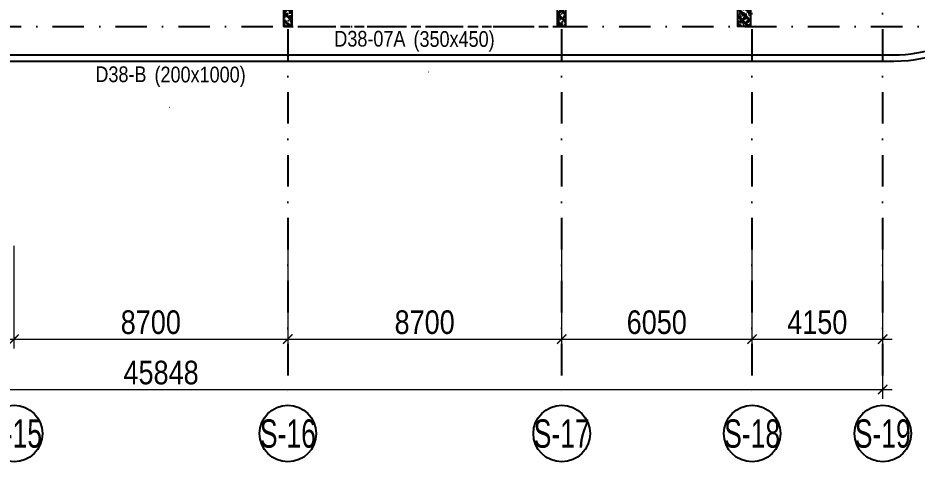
# Model space of a CAD drawing. Header units: millimetres. Extents: x -146681 to 1327256, y -72704 to 46237.
# Drawn here: x 886155 to 914718, y -45899 to -31789 of the extents above; entities that cross this region are included whole.
import ezdxf
from ezdxf.enums import TextEntityAlignment as Align

# ---------------------------------------------------------------- set-up
doc = ezdxf.new("R2010")
doc.units = ezdxf.units.MM
doc.header["$MEASUREMENT"] = 0
doc.linetypes.add('DASHDOT', pattern=[1, 0.5, -0.25, 0, -0.25])
doc.linetypes.add('DASHED', pattern=[4.5, 3, -1.5])
for name, color, linetype in [('AUDIT_I_220807103235-17', 50, 'Continuous'), ('ccu11-Khuat', 9, 'DASHED'), ('ccu12-Text', 31, 'Continuous'), ('KT-Dim', 8, 'Continuous'), ('KT-Luoi truc South Tower', 8, 'DASHDOT'), ('ST_MBDV Cot vach 220805$0$AUDIT_I_220805193045-5', 6, 'Continuous'), ('Xref_ST_MBDV Cot vach 30.7.2022|Xref_ST_MBDV Cot vach 30.7.2022|Xref_ST_MBDV Cot vach 30.7.2022|Xref_ST_MBDV Cot vach 30.7.2022|A-GRID-SYM', 50, 'Continuous')]:
    doc.layers.add(name, color=color, linetype=linetype)
doc.layers.add('ccu12-Tencaukien', color=9, linetype='Continuous', lineweight=15)
doc.layers.add('KT-Kich thuoc', color=159, linetype='Continuous', lineweight=18)
doc.styles.add('Arial Narrow', font='ARIALN.TTF')
doc.styles.add('HBA-Text', font='GOTHIC.TTF')
doc.dimstyles.new('CCU_1-300', dxfattribs={"dimscale": 300, "dimtxt": 2.5, "dimasz": 1, "dimexe": 1, "dimexo": 2, "dimgap": 0.5, "dimtad": 1, "dimdec": 0, "dimdsep": 46, "dimtxsty": 'Arial Narrow', "dimblk": 'ARCHTICK', "dimcen": -1, "dimdle": 1, "dimclrd": 256, "dimclre": 256, "dimclrt": 3, "dimadec": 0, "dimazin": 2, "dimtfac": 0.1, "dimtdec": 0, "dimtix": 1, "dimtmove": 2, "dimatfit": 1, "dimfxl": 1, "dimtvp": 0.833333, "dimtolj": 1, "dimtzin": 12, "dimarcsym": 0})

# ---------------------------------------------------------------- blocks, each defined once
blk = doc.blocks.new('_ArchTick')
at = {"color": 0, "const_width": 0.15}
blk.add_lwpolyline([(-0.5, -0.5), (0.5, 0.5)], dxfattribs=at)
blk = doc.blocks.new('*D476')
at = {"layer": 'Defpoints', "color": 0, "transparency": 16777216}
for p in [(-52171, 1204), (-6323, 1204), (-6323, -3959)]:
    blk.add_point(p, dxfattribs=at)
at = {"layer": 'KT-Kich thuoc', "lineweight": -2, "transparency": 16777216}
for p, q in [((-52171, 604), (-52171, -4259)), ((-6323, 604), (-6323, -4259)), ((-52471, -3959), (-6023, -3959))]:
    blk.add_line(p, q, dxfattribs=at)
at = {"layer": 'KT-Kich thuoc', "lineweight": -2, "transparency": 16777216, "xscale": 300, "yscale": 300, "zscale": 300, "rotation": 180}
blk.add_blockref('_ArchTick', (-52171, -3959), dxfattribs=at)
at = {"layer": 'KT-Kich thuoc', "lineweight": -2, "transparency": 16777216, "xscale": 300, "yscale": 300, "zscale": 300}
blk.add_blockref('_ArchTick', (-6323, -3959), dxfattribs=at)
at = {"layer": 'KT-Kich thuoc', "color": 3, "transparency": 16777216, "insert": (-29247, -3426), "char_height": 750, "attachment_point": 5, "style": 'Arial Narrow'}
blk.add_mtext('\\A1;45848', dxfattribs=at)
blk = doc.blocks.new('*D461')
at = {"layer": 'Defpoints', "color": 0, "transparency": 16777216}
for p in [(-39723, 1204), (-33923, 1204), (-33923, -2359)]:
    blk.add_point(p, dxfattribs=at)
at = {"layer": 'KT-Kich thuoc', "lineweight": -2, "transparency": 16777216}
for p, q in [((-39723, 604), (-39723, -2659)), ((-33923, 604), (-33923, -2659)), ((-40023, -2359), (-33623, -2359))]:
    blk.add_line(p, q, dxfattribs=at)
at = {"layer": 'KT-Kich thuoc', "lineweight": -2, "transparency": 16777216, "xscale": 300, "yscale": 300, "zscale": 300, "rotation": 180}
blk.add_blockref('_ArchTick', (-39723, -2359), dxfattribs=at)
at = {"layer": 'KT-Kich thuoc', "lineweight": -2, "transparency": 16777216, "xscale": 300, "yscale": 300, "zscale": 300}
blk.add_blockref('_ArchTick', (-33923, -2359), dxfattribs=at)
at = {"layer": 'KT-Kich thuoc', "color": 3, "transparency": 16777216, "insert": (-36823, -1826), "char_height": 750, "attachment_point": 5, "style": 'Arial Narrow'}
blk.add_mtext('\\A1;5800', dxfattribs=at)
blk = doc.blocks.new('*D462')
at = {"layer": 'Defpoints', "color": 0, "transparency": 16777216}
for p in [(-33923, 1204), (-25223, 1204), (-25223, -2359)]:
    blk.add_point(p, dxfattribs=at)
at = {"layer": 'KT-Kich thuoc', "lineweight": -2, "transparency": 16777216}
for p, q in [((-33923, 604), (-33923, -2659)), ((-25223, 604), (-25223, -2659)), ((-34223, -2359), (-24923, -2359))]:
    blk.add_line(p, q, dxfattribs=at)
at = {"layer": 'KT-Kich thuoc', "lineweight": -2, "transparency": 16777216, "xscale": 300, "yscale": 300, "zscale": 300, "rotation": 180}
blk.add_blockref('_ArchTick', (-33923, -2359), dxfattribs=at)
at = {"layer": 'KT-Kich thuoc', "lineweight": -2, "transparency": 16777216, "xscale": 300, "yscale": 300, "zscale": 300}
blk.add_blockref('_ArchTick', (-25223, -2359), dxfattribs=at)
at = {"layer": 'KT-Kich thuoc', "color": 3, "transparency": 16777216, "insert": (-29573, -1826), "char_height": 750, "attachment_point": 5, "style": 'Arial Narrow'}
blk.add_mtext('\\A1;8700', dxfattribs=at)
blk = doc.blocks.new('*D463')
at = {"layer": 'Defpoints', "color": 0, "transparency": 16777216}
for p in [(-25223, 1204), (-16523, 1204), (-16523, -2359)]:
    blk.add_point(p, dxfattribs=at)
at = {"layer": 'KT-Kich thuoc', "lineweight": -2, "transparency": 16777216}
for p, q in [((-25223, 604), (-25223, -2659)), ((-16523, 604), (-16523, -2659)), ((-25523, -2359), (-16223, -2359))]:
    blk.add_line(p, q, dxfattribs=at)
at = {"layer": 'KT-Kich thuoc', "lineweight": -2, "transparency": 16777216, "xscale": 300, "yscale": 300, "zscale": 300, "rotation": 180}
blk.add_blockref('_ArchTick', (-25223, -2359), dxfattribs=at)
at = {"layer": 'KT-Kich thuoc', "lineweight": -2, "transparency": 16777216, "xscale": 300, "yscale": 300, "zscale": 300}
blk.add_blockref('_ArchTick', (-16523, -2359), dxfattribs=at)
at = {"layer": 'KT-Kich thuoc', "color": 3, "transparency": 16777216, "insert": (-20873, -1826), "char_height": 750, "attachment_point": 5, "style": 'Arial Narrow'}
blk.add_mtext('\\A1;8700', dxfattribs=at)
blk = doc.blocks.new('*D464')
at = {"layer": 'Defpoints', "color": 0, "transparency": 16777216}
for p in [(-16523, 1204), (-10473, 1204), (-10473, -2359)]:
    blk.add_point(p, dxfattribs=at)
at = {"layer": 'KT-Kich thuoc', "lineweight": -2, "transparency": 16777216}
for p, q in [((-16523, 604), (-16523, -2659)), ((-10473, 604), (-10473, -2659)), ((-16823, -2359), (-10173, -2359))]:
    blk.add_line(p, q, dxfattribs=at)
at = {"layer": 'KT-Kich thuoc', "lineweight": -2, "transparency": 16777216, "xscale": 300, "yscale": 300, "zscale": 300, "rotation": 180}
blk.add_blockref('_ArchTick', (-16523, -2359), dxfattribs=at)
at = {"layer": 'KT-Kich thuoc', "lineweight": -2, "transparency": 16777216, "xscale": 300, "yscale": 300, "zscale": 300}
blk.add_blockref('_ArchTick', (-10473, -2359), dxfattribs=at)
at = {"layer": 'KT-Kich thuoc', "color": 3, "transparency": 16777216, "insert": (-13498, -1826), "char_height": 750, "attachment_point": 5, "style": 'Arial Narrow'}
blk.add_mtext('\\A1;6050', dxfattribs=at)
blk = doc.blocks.new('*D465')
at = {"layer": 'Defpoints', "color": 0, "transparency": 16777216}
for p in [(-10473, 1204), (-6323, 1204), (-6323, -2359)]:
    blk.add_point(p, dxfattribs=at)
at = {"layer": 'KT-Kich thuoc', "lineweight": -2, "transparency": 16777216}
for p, q in [((-10473, 604), (-10473, -2659)), ((-6323, 604), (-6323, -2659)), ((-10773, -2359), (-6023, -2359))]:
    blk.add_line(p, q, dxfattribs=at)
at = {"layer": 'KT-Kich thuoc', "lineweight": -2, "transparency": 16777216, "xscale": 300, "yscale": 300, "zscale": 300, "rotation": 180}
blk.add_blockref('_ArchTick', (-10473, -2359), dxfattribs=at)
at = {"layer": 'KT-Kich thuoc', "lineweight": -2, "transparency": 16777216, "xscale": 300, "yscale": 300, "zscale": 300}
blk.add_blockref('_ArchTick', (-6323, -2359), dxfattribs=at)
at = {"layer": 'KT-Kich thuoc', "color": 3, "transparency": 16777216, "insert": (-8398, -1826), "char_height": 750, "attachment_point": 5, "style": 'Arial Narrow'}
blk.add_mtext('\\A1;4150', dxfattribs=at)
blk = doc.blocks.new('GRID-SYM-flat-73')
at = {"layer": 'Xref_ST_MBDV Cot vach 30.7.2022|Xref_ST_MBDV Cot vach 30.7.2022|Xref_ST_MBDV Cot vach 30.7.2022|Xref_ST_MBDV Cot vach 30.7.2022|A-GRID-SYM'}
blk.add_circle((0, 0, 0), 900, dxfattribs=at)
at = {"layer": 'Xref_ST_MBDV Cot vach 30.7.2022|Xref_ST_MBDV Cot vach 30.7.2022|Xref_ST_MBDV Cot vach 30.7.2022|Xref_ST_MBDV Cot vach 30.7.2022|A-GRID-SYM', "style": 'HBA-Text'}
blk.add_attdef('GRID', text='', height=900, rotation=359.6303, dxfattribs=at).set_placement((0, 0, 0), align=Align.MIDDLE_CENTER)
blk = doc.blocks.new('*U194')
at = {"layer": 'ccu12-Tencaukien', "color": 8, "ltscale": 10000}
blk.add_line((361, -155), (354, -155), dxfattribs=at)
at = {"layer": 'ccu12-Text', "color": 2, "style": 'Arial Narrow', "width": 0.8}
blk.add_attdef('SH', text='', height=300, dxfattribs=at).set_placement((276, 6), align=Align.BOTTOM_RIGHT)
at = {"layer": 'ccu12-Text', "color": 31, "style": 'Arial Narrow', "width": 0.8}
for tag, p in [('(', (508, -75)), ('KT', (633, -75)), (')', (963, -75))]:
    blk.add_attdef(tag, text='', height=250, dxfattribs=at).set_placement(p, align=Align.BOTTOM_LEFT)
blk = doc.blocks.new('*U215')
h = blk.add_hatch()
h.set_pattern_fill('VATLIEU04', color=250, scale=40, style=0, pattern_type=2)
h.set_pattern_definition([(50, (-700, 2050), (286.904, -25.1), [30, -330]), (355, (-700, 2050), (-55.5, 300.877), [24, -264]), (100.451, (-676.1, 2047.9), (231.404, 275.776), [25.496, -280.457]), (46.184, (-700, 2130), (426.896, -66.208), [45, -495]), (96.636, (-664.43, 2124.5), (373.865, 389.65), [38.244, -420.685]), (351.184, (-700, 2130), (373.865, 389.65), [36, -396]), (21, (-660, 2110), (238.763, -161.048), [30, -330]), (326, (-660, 2110), (97.326, 290.06), [24, -264]), (71.451, (-640.1, 2096.58), (336.09, 129.012), [25.496, -280.457]), (37.5, (-700, 2050), (4.864, 133.1575), [0, -260.8, 0, -268, 0, -265]), (7.5, (-700, 2050), (105.228, 157.765), [0, -152.8, 0, -254.8, 0, -101]), (327.5, (-789.2, 2050), (213.529, -9.022), [0, -100, 0, -312, 0, -414]), (317.5, (-829.2, 2050), (233.274, 40.042), [0, -130, 0, -207.2, 0, -294]), (45, (-700, 2050), (-120.208, 120.208), []), (45, (-700, 2099), (-120.208, 120.208), [])])
h.paths.add_polyline_path([(-475, -475), (-225, -475), (-225, 1525), (-475, 1525)])
at = {"color": 6, "ltscale": 0.25}
blk.add_lwpolyline([(-475, -475), (-225, -475), (-225, 1525), (-475, 1525)], close=True, dxfattribs=at)
at = {"layer": 'Defpoints', "linetype": 'ByBlock', "ltscale": 30}
for p, q in [((-225, -475), (-475, 1525)), ((-475, -475), (-225, 1525))]:
    blk.add_line(p, q, dxfattribs=at)
blk = doc.blocks.new('*U216')
h = blk.add_hatch()
h.set_pattern_fill('VATLIEU04', color=250, scale=40, style=0, pattern_type=2)
h.set_pattern_definition([(50, (-700, 2050), (286.904, -25.1), [30, -330]), (355, (-700, 2050), (-55.5, 300.877), [24, -264]), (100.451, (-676.1, 2047.9), (231.404, 275.776), [25.496, -280.457]), (46.184, (-700, 2130), (426.896, -66.208), [45, -495]), (96.636, (-664.43, 2124.5), (373.865, 389.65), [38.244, -420.685]), (351.184, (-700, 2130), (373.865, 389.65), [36, -396]), (21, (-660, 2110), (238.763, -161.048), [30, -330]), (326, (-660, 2110), (97.326, 290.06), [24, -264]), (71.451, (-640.1, 2096.58), (336.09, 129.012), [25.496, -280.457]), (37.5, (-700, 2050), (4.864, 133.1575), [0, -260.8, 0, -268, 0, -265]), (7.5, (-700, 2050), (105.228, 157.765), [0, -152.8, 0, -254.8, 0, -101]), (327.5, (-789.2, 2050), (213.529, -9.022), [0, -100, 0, -312, 0, -414]), (317.5, (-829.2, 2050), (233.274, 40.042), [0, -130, 0, -207.2, 0, -294]), (45, (-700, 2050), (-120.208, 120.208), []), (45, (-700, 2099), (-120.208, 120.208), [])])
h.paths.add_polyline_path([(-475, -475), (-225, -475), (-225, 1525), (-475, 1525)])
at = {"color": 6, "ltscale": 0.25}
blk.add_lwpolyline([(-475, -475), (-225, -475), (-225, 1525), (-475, 1525)], close=True, dxfattribs=at)
at = {"layer": 'Defpoints', "linetype": 'ByBlock', "ltscale": 30}
for p, q in [((-225, -475), (-475, 1525)), ((-475, -475), (-225, 1525))]:
    blk.add_line(p, q, dxfattribs=at)
blk = doc.blocks.new('*U211')
h = blk.add_hatch()
h.set_pattern_fill('VATLIEU04', color=250, scale=40, style=0, pattern_type=2)
h.set_pattern_definition([(50, (-550, 650), (286.904, -25.1), [30, -330]), (355, (-550, 650), (-55.5, 300.88), [24, -264]), (100.451, (-526.1, 647.9), (231.404, 275.776), [25.496, -280.457]), (46.184, (-550, 730), (426.9, -66.21), [45, -495]), (96.636, (-514.43, 724.5), (373.87, 389.65), [38.24, -420.69]), (351.184, (-550, 730), (373.86, 389.65), [36, -396]), (21, (-510, 710), (238.763, -161.048), [30, -330]), (326, (-510, 710), (97.326, 290.06), [24, -264]), (71.451, (-490.1, 696.58), (336.09, 129.01), [25.496, -280.457]), (37.5, (-550, 650), (4.864, 133.1575), [0, -260.8, 0, -268, 0, -265]), (7.5, (-550, 650), (105.228, 157.765), [0, -152.8, 0, -254.8, 0, -101]), (327.5, (-639.2, 650), (213.529, -9.022), [0, -100, 0, -312, 0, -414]), (317.5, (-679.2, 650), (233.274, 40.042), [0, -130, 0, -207.2, 0, -294]), (45, (-550, 650), (-120.208, 120.208), []), (45, (-550, 699), (-120.208, 120.208), [])])
h.paths.add_polyline_path([(-475, -475), (-75, -475), (-75, 125), (-475, 125)])
at = {"color": 6, "ltscale": 0.25}
blk.add_lwpolyline([(-475, -475), (-75, -475), (-75, 125), (-475, 125)], close=True, dxfattribs=at)
at = {"layer": 'Defpoints', "linetype": 'ByBlock', "ltscale": 30}
for p, q in [((-75, -475), (-475, 125)), ((-475, -475), (-75, 125))]:
    blk.add_line(p, q, dxfattribs=at)
blk = doc.blocks.new('MBCV-T38')
at = {"layer": 'ST_MBDV Cot vach 220805$0$AUDIT_I_220805193045-5', "linetype": 'ByBlock', "xscale": -1, "rotation": 359.9999999999985}
for name, p in [('*U215', (18937, -21147, 0)), ('*U216', (27637, -21147, 0)), ('*U211', (33512, -21147, 0))]:
    blk.add_blockref(name, p, dxfattribs=at)
blk = doc.blocks.new('mbkc-t38')
at = {"elevation": 0}
for points in [[(-26286, 27544), (-26287, 27544), (-28875, 34908, 0.338337), (-32749, 36444), (-62185, 26289, 0.459457), (-64225, 21139), (-55456, 6813, 0.279689), (-50490, 5781), (-27772, 13619, 0.204279), (-27706, 13740), (-27482, 14770, -0.275412), (-26755, 15571), (-22342, 17089, -0.414195), (-21181, 16524), (-12852, -7567, 0.319754), (-8032, -11000), (37106, -11000, 0.36531), (42072, -6689, 0.102434), (42063, -5068), (39621, 6403, 0.132611), (38155, 9202, 0.066499), (37024, 10116, 0.137615), (34943, 10700), (9300, 10700)], [(-53502, 5908, 0.161195), (-50556, 5970), (-27901, 13786), (-27678, 14811, -0.274307), (-26816, 15761), (-22407, 17278, -0.414153), (-20992, 16589), (-12663, -7501, 0.319754), (-8032, -10800), (37104, -10800, 0.151467), (39864, -9900, 0.151467)]]:
    blk.add_lwpolyline(points, format="xyb", dxfattribs=at)
at = {"layer": 'ccu11-Khuat', "ltscale": 100}
blk.add_line((17725, -9900, 0), (26675, -9900, 0), dxfattribs=at)
at = {"layer": 'ccu11-Khuat'}
blk.add_blockref('MBCV-T38', (-1437, 11722, 0), dxfattribs=at)
blk = doc.blocks.new('Asix South Tower')
at = {"layer": 'KT-Luoi truc South Tower', "ltscale": 2000}
for p, q in [((-25223, 33491.9), (-25223, -4459.1)), ((-16523, 33491.9), (-16523, -4459.1)), ((-10473, 33491.9), (-10473, -4459.1)), ((-6323, 33491.9), (-6323, -4459.1)), ((-52698.1, 7570.4), (10118.8, 7570.4))]:
    blk.add_line(p, q, dxfattribs=at)
at = {"layer": 'KT-Dim'}
ref = blk.add_blockref('GRID-SYM-flat-73', (-33917.9, -5359.1, 0), dxfattribs=dict(at, rotation=0.325197994598278))
ref.add_attrib('GRID', 'S-15', dxfattribs={"layer": 'AUDIT_I_220807103235-17', "height": 900, "style": 'HBA-Text', "width": 0.7}).set_placement((-33917.9, -5359.1, 0), align=Align.MIDDLE_CENTER)
ref = blk.add_blockref('GRID-SYM-flat-73', (-25217.9, -5359.1, 0), dxfattribs=dict(at, rotation=0.325197994598278))
ref.add_attrib('GRID', 'S-16', dxfattribs={"layer": 'AUDIT_I_220807103235-17', "height": 900, "style": 'HBA-Text', "width": 0.7}).set_placement((-25217.9, -5359.1, 0), align=Align.MIDDLE_CENTER)
ref = blk.add_blockref('GRID-SYM-flat-73', (-16517.9, -5359.1, 0), dxfattribs=dict(at, rotation=0.325197994598278))
ref.add_attrib('GRID', 'S-17', dxfattribs={"layer": 'AUDIT_I_220807103235-17', "height": 900, "style": 'HBA-Text', "width": 0.7}).set_placement((-16517.9, -5359.1, 0), align=Align.MIDDLE_CENTER)
ref = blk.add_blockref('GRID-SYM-flat-73', (-10467.9, -5359.1, 0), dxfattribs=dict(at, rotation=0.325197994598278))
ref.add_attrib('GRID', 'S-18', dxfattribs={"layer": 'AUDIT_I_220807103235-17', "height": 900, "style": 'HBA-Text', "width": 0.7}).set_placement((-10467.9, -5359.1, 0), align=Align.MIDDLE_CENTER)
ref = blk.add_blockref('GRID-SYM-flat-73', (-6317.9, -5359.1, 0), dxfattribs=dict(at, rotation=0.325197994598278))
ref.add_attrib('GRID', 'S-19', dxfattribs={"layer": 'AUDIT_I_220807103235-17', "height": 900, "style": 'HBA-Text', "width": 0.7}).set_placement((-6317.9, -5359.1, 0), align=Align.MIDDLE_CENTER)
at = {"layer": 'KT-Kich thuoc'}
for base, p1, p2, picture, middle in [((-6323, -3959.1), (-52170.8, 1204.1), (-6323, 1204.1), '*D476', (-29246.9, -3426.2)), ((-33923, -2359.1), (-39723, 1204.1), (-33923, 1204.1), '*D461', (-36823, -1826.2)), ((-25223, -2359.1), (-33923, 1204.1), (-25223, 1204.1), '*D462', (-29573, -1826.2)), ((-16523, -2359.1), (-25223, 1204.1), (-16523, 1204.1), '*D463', (-20873, -1826.2)), ((-10473, -2359.1), (-16523, 1204.1), (-10473, 1204.1), '*D464', (-13498, -1826.2)), ((-6323, -2359.1), (-10473, 1204.1), (-6323, 1204.1), '*D465', (-8398, -1826.2))]:
    dim = blk.add_linear_dim(base=base, p1=p1, p2=p2, dimstyle='CCU_1-300', dxfattribs=at)
    dim.commit()
    dim.dimension.update_dxf_attribs({"geometry": picture, "text_midpoint": middle})

msp = doc.modelspace()

# ---------------------------------------------------------------- block references
msp.add_blockref('mbkc-t38', (876875.3, -22163.9, 0))
at = {"layer": 'ccu12-Tencaukien', "extrusion": (4.38813e-07, -9.79924e-07, 1)}
ref = msp.add_blockref('*U194', (898694.3, -33013.5, 0.4), dxfattribs=dict(at, xscale=1.815893337873055, yscale=1.815893337873055, zscale=1.815893337873055, rotation=339.536933714468))
ref.add_attrib('KT', '(350x450)', dxfattribs={"color": 31, "extrusion": (4.38813e-07, -9.79924e-07, 1), "height": 500, "style": 'Arial Narrow'}).set_placement((898720.2, -32857.1, 0.4), align=Align.BOTTOM_LEFT)
ref.add_attrib('SH', 'D38-07A', dxfattribs={"color": 2, "extrusion": (4.38813e-07, -9.79924e-07, 1), "height": 500, "style": 'Arial Narrow'}).set_placement((898465.2, -32848.2, 0.4), align=Align.BOTTOM_RIGHT)
ref = msp.add_blockref('*U194', (890466, -34142.2, 0.4), dxfattribs=dict(at, xscale=1.815893337873055, yscale=1.815893337873055, zscale=1.815893337873055, rotation=339.536933714468))
ref.add_attrib('KT', '(200x1000)', dxfattribs={"color": 31, "extrusion": (4.38813e-07, -9.79924e-07, 1), "height": 500, "style": 'Arial Narrow'}).set_placement((890491.9, -33985.8, 0.4), align=Align.BOTTOM_LEFT)
ref.add_attrib('SH', 'D38-B', dxfattribs={"color": 2, "extrusion": (4.38813e-07, -9.79924e-07, 1), "height": 500, "style": 'Arial Narrow'}).set_placement((890237, -33976.9, 0.4), align=Align.BOTTOM_RIGHT)
at = {"layer": 'KT-Kich thuoc'}
msp.add_blockref('Asix South Tower', (919947.9, -39634.4), dxfattribs=at)

doc.saveas('drawing.dxf')
